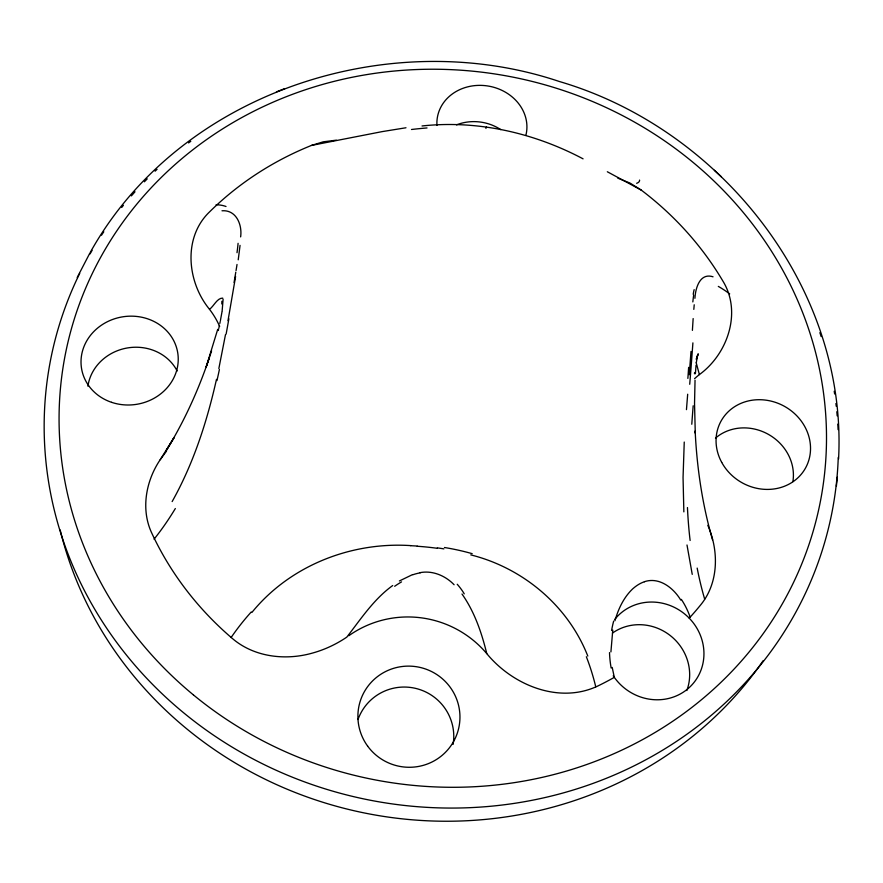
<?xml version="1.0" encoding="UTF-8"?>
<svg xmlns="http://www.w3.org/2000/svg" width="883" height="883" viewBox="0 0 883 883"><rect width="100%" height="100%" fill="white"/><g stroke="black" fill="none" stroke-linecap="round" stroke-linejoin="round"><path stroke-width="1.32" d="M240.629 236.898C242.372 224.9 236.324 209.624 221.997 210.783M838.574 459.005C847.658 288.001 720.981 128.885 559.447 81.534C388.752 24.062 179.205 92.494 90.132 252.637M695.042 380.231L694.535 403.454L695.274 433.134L695.153 430.992C696.919 467.791 702.305 504.48 712.559 539.899M684.248 442.052L683.056 477.515L683.85 511.875M692.393 330.374L693.155 318.575M691.003 351.456L689.248 374.778M694.48 373.785L694.557 372.659M686.455 409.635L687.68 394.226M695.385 373.73L696.058 365.231M693.817 309.37L694.215 304.778M240.055 245.386L238.233 259.812M836.378 486.136L837.349 477.107M694.921 298.311C695.451 288.443 699.689 272.45 713.045 276.798M696.29 362.858L697.493 355.341M222.141 310.971L223.112 299.138M235.595 276.5L228.002 320.661M222.019 311.721L220.419 320.485M612.769 630.087L610.915 651.919M225.485 334.657L218.841 368.553M220.231 321.456L219.834 323.432M219.426 325.43L218.785 328.476M218.355 330.518L218.565 329.502M216.478 379.381C206.964 421.754 193.454 463.575 172.141 501.577M217.715 329.337L206.181 366.92L209.105 358.399M614.943 620.738C618.31 609.005 623.685 597.427 632.647 588.906A24.658 13.09 -49.2 0 1 644.391 581.798M697.305 356.213L696.367 359.271L698.232 353.807L696.4 359.182M211.589 350.827C200.397 385.904 185.287 419.778 165.927 451.114L174.161 437.449L160.198 459.712C145.85 480.893 140.585 509.568 151.843 533.255A320.264 297.902 10.8 0 0 232.428 638.53C253.918 656.985 284.911 660.694 311.611 653.31C324.149 649.954 336.081 644.402 346.82 637.107C360.75 619.149 373.785 599.171 392.703 585.539M77.196 277.527L89.613 253.564M160.198 459.712L166.501 451.136M251.854 612.493C289.867 565.672 351.004 541.698 410.661 545.606M219.657 326.412A97.461 88.642 -9.4 0 0 209.514 309.304C213.774 306.291 217.163 297.924 222.704 298.112M694.579 378.675A96.644 87.406 29.5 0 1 699.391 374.591C727.758 353.962 742.184 311.964 722.658 280.673A320.264 297.902 10.8 0 0 641.213 190.066L630.043 183.101L617.802 178.145M399.37 580.981L412.615 574.568M209.514 309.304C187.086 282.118 182.626 237.428 209.724 211.721A320.264 297.902 10.8 0 1 311.456 145.43L323.244 141.821L336.313 140.165M276.456 91.854L284.823 88.576M644.413 581.709C659.27 576.687 673.475 587.946 680.749 600.065M420.021 572.659C432.582 570.23 445.429 575.738 454.105 584.745M405.992 127.759L382.262 131.6L311.456 145.43M422.03 125.971C477.548 119.922 533.961 132.803 583.078 158.841M470.76 554.877C522.913 567.912 568.056 605.672 587.802 656.08M641.213 190.066L607.327 171.755M721.411 176.843L714.391 170.287M461.997 594.027C474.513 611.764 481.665 632.681 486.765 653.608C512.57 685.153 559.347 704.513 598.122 685.859A320.264 297.902 10.8 0 0 614.314 677.36L612.217 667.438M707.813 525.352C718.95 550.661 718.85 582.802 700.672 604.899A320.264 297.902 10.8 0 1 689.226 618.155M699.391 374.591L696.212 362.747M692.239 574.369L686.996 544.988M614.723 619.447A50.64 47.759 38.2 0 1 688.365 617.294A50.64 47.759 38.2 0 1 686.422 689.954A50.64 47.759 38.2 0 1 613.221 675.749M611.168 668.045A192.03 115.574 -43.6 0 1 609.513 652.603M611.61 630.506A109.702 63.587 -46.8 0 1 613.663 621.08M681.334 599.38A207.858 111.788 -55.8 0 1 690.197 617.228M704.678 599.127A487.273 217.395 -70.6 0 1 697.173 568.089M763.188 660.639A387.67 363.079 10.8 0 1 371.136 814.281A387.67 363.079 10.8 0 1 60.187 529.977M612.46 633.089A48.94 46.335 39.7 0 1 669.954 635.319A48.94 46.335 39.7 0 1 686.831 690.55M358.012 719.513A49.349 48.951 25.1 0 1 416.754 688.663A49.349 48.951 25.1 0 1 453.111 744.391M87.925 386.191A47.141 43.112 -10.1 0 1 127.373 347.957A47.141 43.112 -10.1 0 1 177.163 370.992M715.473 438.134A46.755 42.539 30.1 0 1 768.398 434.37A46.755 42.539 30.1 0 1 792.89 481.61M456.489 124.878A43.797 38.609 10 0 1 500.804 129.646M436.953 125.452A45.176 39.525 10 0 1 485.197 85.64A45.176 39.525 10 0 1 526.003 134.834M216.07 204.757A570.341 99.249 -46.1 0 1 226.015 206.512M175.331 508.542A489.568 246.302 83.8 0 1 154.061 539.193M231.081 637.57A586.411 376.059 36.7 0 1 251.247 611.985M586.345 656.731A594.391 369.712 -26.4 0 1 595.749 686.786M348.807 635.727A102.218 101.048 21 0 1 486.765 653.608M718.309 286.401A562.46 78.719 59.3 0 1 729.689 293.862M485.915 128.399A82.859 1.954 -82.3 0 1 486.478 127.042M639.568 180.088A276.567 26.004 20.8 0 1 636.632 183.278M411.5 129.492A156.909 32.296 2.1 0 1 427.03 127.947M219.403 369.513A164.724 30.464 -80.3 0 1 216.964 380.595M228.874 318.774A116.181 5.993 -79.4 0 1 226.125 334.094M235.783 272.174A115.993 4.448 -78.9 0 1 234.072 282.45M237.019 264.47A114.658 5.85 -78.3 0 1 236.048 270.562M238.09 243.322A173.355 21.236 -72.3 0 1 237.008 252.693M221.854 301.291A159.746 9.117 -75.8 0 1 221.799 303.995M444.458 547.504A111.379 46.976 6.4 0 1 472.195 553.674M437.339 547.879A106.523 42.13 6.8 0 1 443.895 548.873M417.24 546.257A110.518 43.598 6.8 0 1 437.228 548.299M410.694 545.716A107.825 43.3 6.8 0 1 417.195 546.058M457.228 584.259A168.642 77.892 2.9 0 1 464.237 593.829M412.924 574.734A40.331 17.406 6.8 0 1 420.242 572.835M394.657 586.29A208.289 94.282 9.1 0 1 401.522 581.886M693.199 294.293A165.562 14.558 86.4 0 1 694.159 289.646M692.835 301.92A136.49 6.711 -89.7 0 1 693.652 295.198M688.641 367.372A108.035 1.06 -85.8 0 1 687.868 378.41M692.901 342.88A110.265 2.108 -85.2 0 1 689.722 384.282M691.786 424.259A144.58 8.09 -85.4 0 1 693.177 405.783M690.12 540.484A346.92 131.699 -76.1 0 1 687.449 507.548M838.254 457.405A398.067 371.103 10.8 0 1 351.125 796.047A398.067 371.103 10.8 0 1 79.713 273.399M90.033 253.94A398.067 371.103 10.8 0 1 92.097 250.364M101.523 235.187A398.067 371.103 10.8 0 1 103.797 231.765M121.688 207.461A398.067 371.103 10.8 0 1 123.41 205.331M131.379 195.894A398.067 371.103 10.8 0 1 135.011 191.799M144.371 181.788A398.067 371.103 10.8 0 1 147.251 178.852M155.088 171.192A398.067 371.103 10.8 0 1 157.075 169.315M188.587 142.925A398.067 371.103 10.8 0 1 190.783 141.291M819.865 332.67A398.067 371.103 10.8 0 1 821.157 336.566M834.214 391.257A398.067 371.103 10.8 0 1 834.634 393.984M835.914 403.531A398.067 371.103 10.8 0 1 836.234 406.257M836.808 411.732A398.067 371.103 10.8 0 1 837.183 415.849M837.79 424.105A398.067 371.103 10.8 0 1 838.088 429.624M367.604 746.058A51.104 50.508 20.8 0 0 455.518 737.691A51.104 50.508 20.8 0 0 403.663 666.345A51.104 50.508 20.8 0 0 367.604 746.058M111.567 402.317A48.731 44.305 -9.4 0 0 177.748 352.913A48.731 44.305 -9.4 0 0 99.569 326.522A48.731 44.305 -9.4 0 0 111.567 402.317M721.731 462.405A48.311 43.686 29.5 0 0 803.508 471.29A48.311 43.686 29.5 0 0 764.645 399.999A48.311 43.686 29.5 0 0 721.731 462.405M193.443 694.932A384.635 358.079 10.8 0 0 820.053 503.122A384.635 358.079 10.8 0 0 314.845 86.733A384.635 358.079 10.8 0 0 193.443 694.932"/></g></svg>
